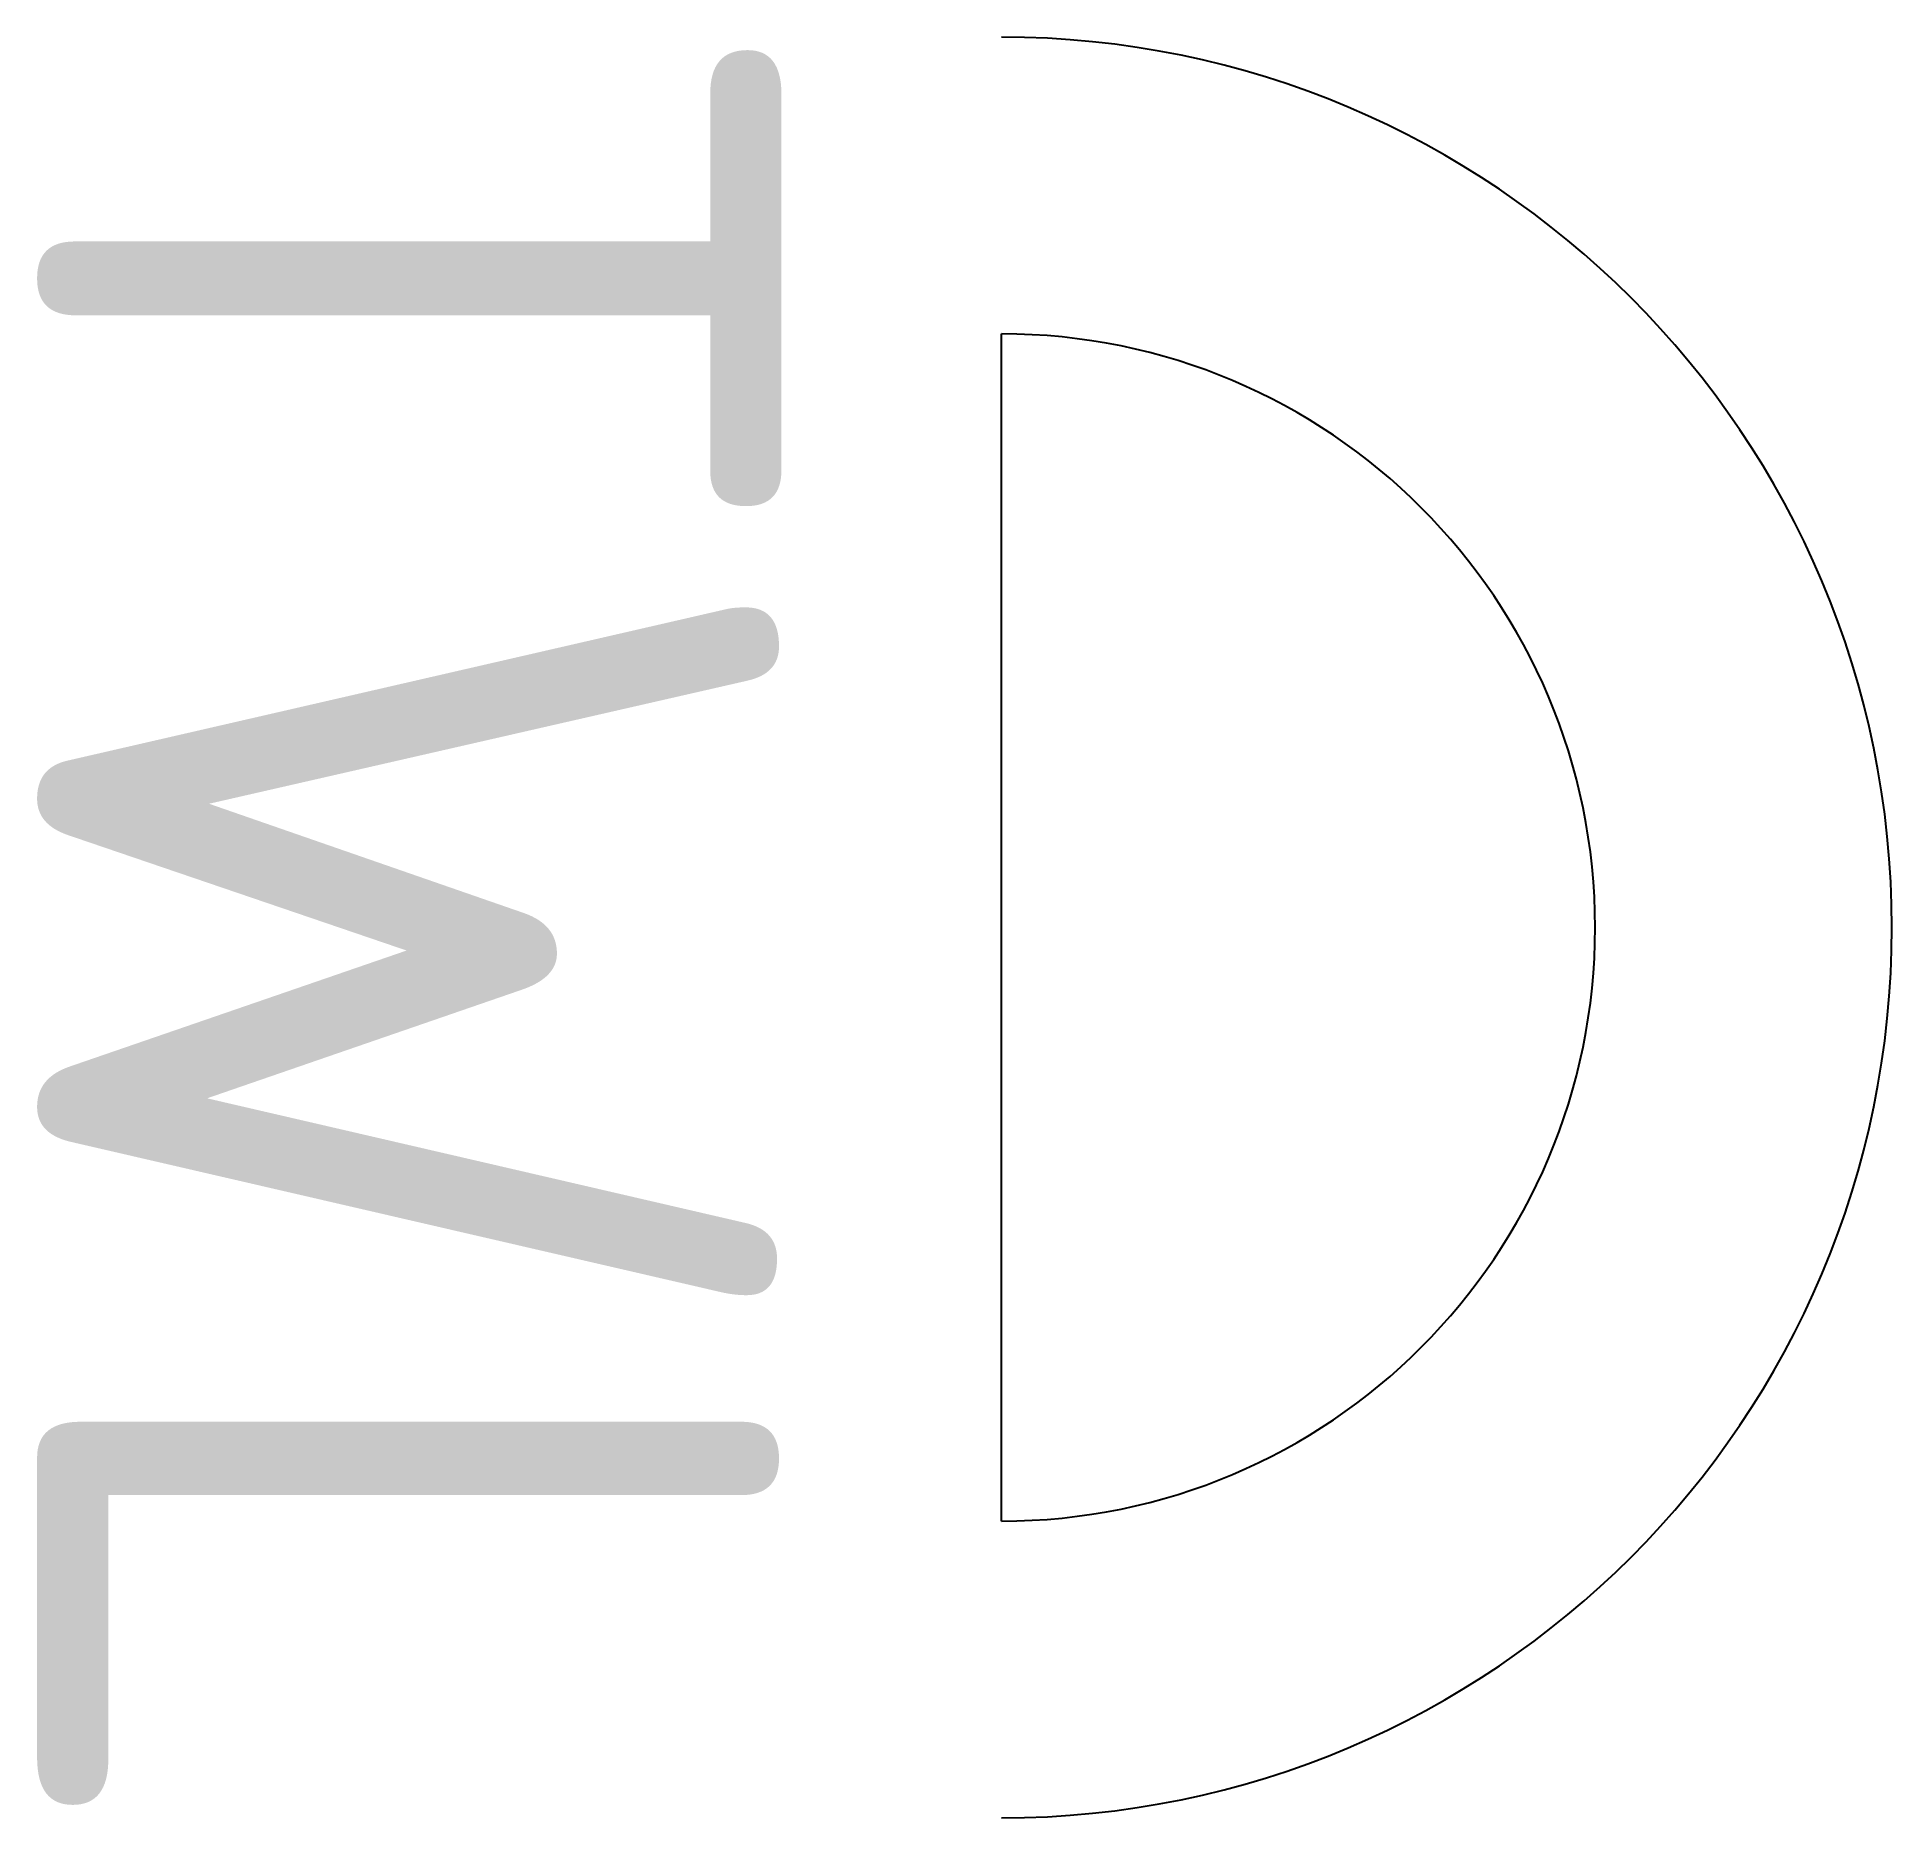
# Model space of a CAD drawing. Header units: metres. Extents: x -1.25 to 0, y -0.6 to 0.6.
import ezdxf
from ezdxf.enums import TextEntityAlignment as Align

# ---------------------------------------------------------------- set-up
doc = ezdxf.new("R2010")
doc.units = ezdxf.units.M
doc.styles.add('NLCS-ISO', font='NLCS-ISO.ttf')

msp = doc.modelspace()

# ---------------------------------------------------------------- linework, layer by layer
msp.add_line((-0.6, -0.4), (-0.6, 0.4))
for radius in [0.6, 0.4]:
    msp.add_arc((-0.6, 0), radius, 270, 90)

# ---------------------------------------------------------------- texts
at = {"style": 'NLCS-ISO'}
msp.add_text('TWL', height=0.5, rotation=270, dxfattribs=at).set_placement((-0.75, 0), align=Align.TOP_CENTER)

doc.saveas('drawing.dxf')
